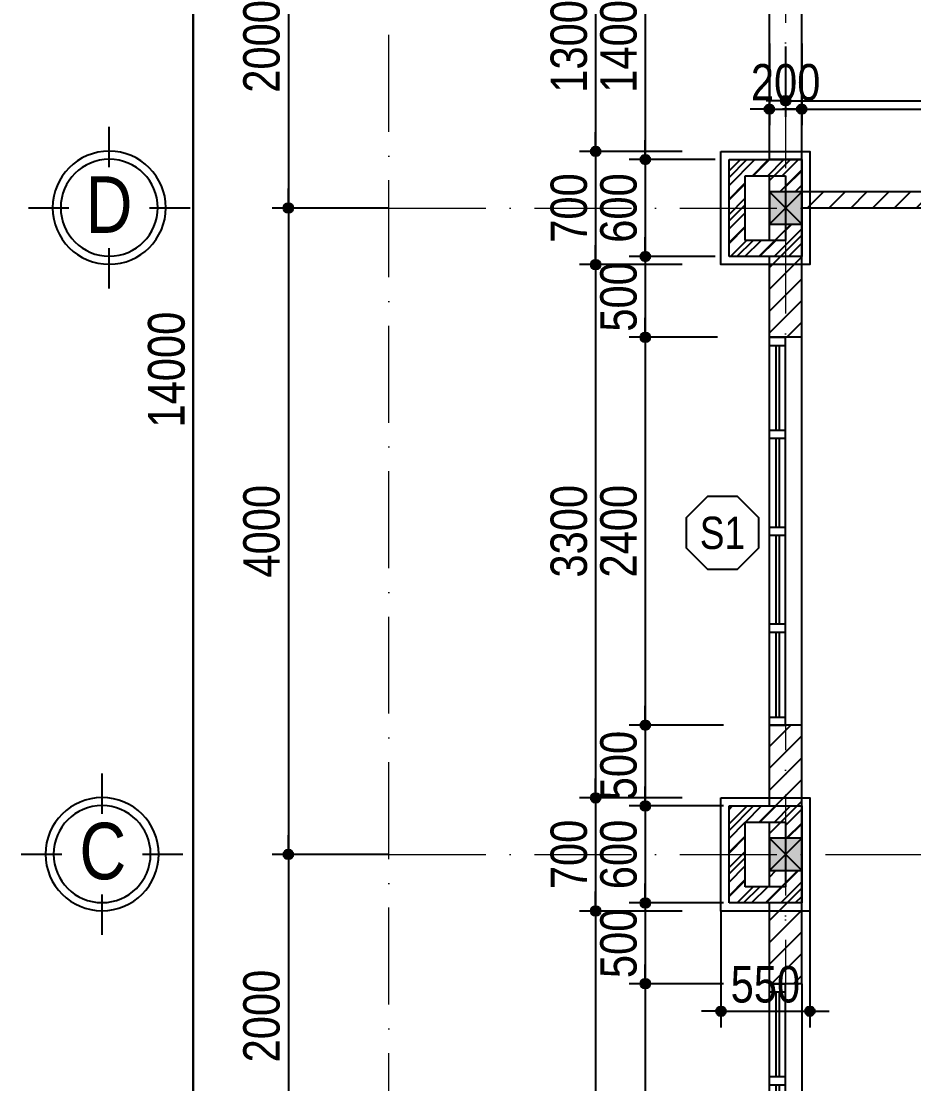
# Model space of a CAD drawing. Header units: millimetres. Extents: x 1201 to 176852, y 279 to 65351.
# Drawn here: x 1201 to 6722, y 11129 to 17703 of the extents above; entities that cross this region are included whole.
import ezdxf
from ezdxf.enums import TextEntityAlignment as Align

# ---------------------------------------------------------------- set-up
doc = ezdxf.new("R2010")
doc.units = ezdxf.units.MM
doc.linetypes.add('ACAD_ISO10W100', pattern=[18, 12, -3, 0, -3])
for name, color, linetype in [('009', 251, 'Continuous'), ('DIM', 1, 'Continuous'), ('DOOR', 20, 'Continuous'), ('MEDIUM', 2, 'Continuous'), ('TAGS', 60, 'Continuous'), ('TUONG', 131, 'Continuous'), ('WALL', 4, 'Continuous')]:
    doc.layers.add(name, color=color, linetype=linetype)
for name, color, linetype, lineweight in [('CAY', 84, 'Continuous', 5), ('NET-THAY', 2, 'Continuous', 13), ('TRUC', 24, 'Continuous', 0)]:
    doc.layers.add(name, color=color, linetype=linetype, lineweight=lineweight)
doc.styles.add('HEL-CONDENSE', font='')
doc.styles.add('VNI-HELVE-CONDENSEN', font='')
doc.styles.get('HEL-CONDENSE').set_extended_font_data('VNI-Helve-Condense')
doc.styles.get('VNI-HELVE-CONDENSEN').set_extended_font_data('VNI-Helve-Condense')
doc.dimstyles.new('D100', dxfattribs={"dimtxt": 225, "dimasz": 1.2, "dimexe": 100, "dimexo": 0, "dimgap": 50, "dimtad": 1, "dimdec": 0, "dimzin": 13, "dimdsep": 46, "dimtxsty": 'HEL-CONDENSE', "dimblk": 'D50', "dimcen": 0, "dimclrd": 1, "dimclre": 1, "dimclrt": 7, "dimadec": 0, "dimazin": 0, "dimtfac": 1, "dimtdec": 0, "dimtmove": 0, "dimatfit": 3, "dimldrblk": 'D50', "dimfxl": 1, "dimtolj": 1, "dimtzin": 13, "dimarcsym": 0})

# ---------------------------------------------------------------- blocks, each defined once
blk = doc.blocks.new('D50')
at = {"layer": 'DIM'}
blk.add_hatch(color=256, dxfattribs=at).paths.add_polyline_path([(25, 0, 1), (-25, 0, 1)])
blk.add_line((25, 0), (100, 0), dxfattribs=at)
blk.add_circle((0, 0), 25, dxfattribs=at)
blk = doc.blocks.new('*D189')
at = {"layer": 'DEFPOINTS', "color": 0, "transparency": 16777216}
for p in [(3475.1, 18547.7), (2853.2, 16547.7), (3475.1, 16547.7)]:
    blk.add_point(p, dxfattribs=at)
at = {"layer": 'DIM', "color": 1, "lineweight": -2, "transparency": 16777216}
for p, q in [((3475.1, 18547.7), (2753.2, 18547.7)), ((2853.2, 18546.5), (2853.2, 16548.9)), ((3475.1, 16547.7), (2753.2, 16547.7))]:
    blk.add_line(p, q, dxfattribs=at)
at = {"layer": 'DIM', "color": 1, "lineweight": -2, "transparency": 16777216, "xscale": 1.199999999999999, "yscale": 1.199999999999999, "zscale": 1.199999999999999}
for p, rotation in [((2853.2, 18547.7), 90), ((2853.2, 16547.7), 270)]:
    blk.add_blockref('D50', p, dxfattribs=dict(at, rotation=rotation))
at = {"layer": 'DIM', "color": 7, "transparency": 16777216, "insert": (2688.3, 17547.7), "char_height": 225, "attachment_point": 5, "rotation": 90, "style": 'HEL-CONDENSE'}
blk.add_mtext('\\A1;2000', dxfattribs=at)
blk = doc.blocks.new('*D190')
at = {"layer": 'DEFPOINTS', "color": 0, "transparency": 16777216}
for p in [(3475.1, 16547.7), (2853.2, 12547.7), (3475.1, 12547.7)]:
    blk.add_point(p, dxfattribs=at)
at = {"layer": 'DIM', "color": 1, "lineweight": -2, "transparency": 16777216}
for p, q in [((3475.1, 16547.7), (2753.2, 16547.7)), ((2853.2, 16546.5), (2853.2, 12548.9)), ((3475.1, 12547.7), (2753.2, 12547.7))]:
    blk.add_line(p, q, dxfattribs=at)
at = {"layer": 'DIM', "color": 1, "lineweight": -2, "transparency": 16777216, "xscale": 1.199999999999999, "yscale": 1.199999999999999, "zscale": 1.199999999999999}
for p, rotation in [((2853.2, 16547.7), 90), ((2853.2, 12547.7), 270)]:
    blk.add_blockref('D50', p, dxfattribs=dict(at, rotation=rotation))
at = {"layer": 'DIM', "color": 7, "transparency": 16777216, "insert": (2688.3, 14547.7), "char_height": 225, "attachment_point": 5, "rotation": 90, "style": 'HEL-CONDENSE'}
blk.add_mtext('\\A1;4000', dxfattribs=at)
blk = doc.blocks.new('*D191')
at = {"layer": 'DEFPOINTS', "color": 0, "transparency": 16777216}
for p in [(3475.1, 12547.7), (2853.2, 10547.7), (3475.1, 10547.7)]:
    blk.add_point(p, dxfattribs=at)
at = {"layer": 'DIM', "color": 1, "lineweight": -2, "transparency": 16777216}
for p, q in [((3475.1, 12547.7), (2753.2, 12547.7)), ((2853.2, 12546.5), (2853.2, 10548.9)), ((3475.1, 10547.7), (2753.2, 10547.7))]:
    blk.add_line(p, q, dxfattribs=at)
at = {"layer": 'DIM', "color": 1, "lineweight": -2, "transparency": 16777216, "xscale": 1.199999999999999, "yscale": 1.199999999999999, "zscale": 1.199999999999999}
for p, rotation in [((2853.2, 12547.7), 90), ((2853.2, 10547.7), 270)]:
    blk.add_blockref('D50', p, dxfattribs=dict(at, rotation=rotation))
at = {"layer": 'DIM', "color": 7, "transparency": 16777216, "insert": (2688.3, 11547.7), "char_height": 225, "attachment_point": 5, "rotation": 90, "style": 'HEL-CONDENSE'}
blk.add_mtext('\\A1;2000', dxfattribs=at)
blk = doc.blocks.new('*D192')
at = {"layer": 'DEFPOINTS', "color": 0, "transparency": 16777216}
for p in [(2265.9, 22547.7), (3475.1, 22547.7), (3475.1, 8547.7)]:
    blk.add_point(p, dxfattribs=at)
at = {"layer": 'DIM', "color": 1, "lineweight": -2, "transparency": 16777216}
for p, q in [((3475.1, 22547.7), (2165.9, 22547.7)), ((2265.9, 8548.9), (2265.9, 22546.5)), ((3475.1, 8547.7), (2165.9, 8547.7))]:
    blk.add_line(p, q, dxfattribs=at)
at = {"layer": 'DIM', "color": 1, "lineweight": -2, "transparency": 16777216, "xscale": 1.199999999999999, "yscale": 1.199999999999999, "zscale": 1.199999999999999}
for p, rotation in [((2265.9, 22547.7), 90), ((2265.9, 8547.7), 270)]:
    blk.add_blockref('D50', p, dxfattribs=dict(at, rotation=rotation))
at = {"layer": 'DIM', "color": 7, "transparency": 16777216, "insert": (2101, 15547.7), "char_height": 225, "attachment_point": 5, "rotation": 90, "style": 'HEL-CONDENSE'}
blk.add_mtext('\\A1;14000', dxfattribs=at)
blk = doc.blocks.new('A$C206177D3')
at = {"layer": 'TAGS', "ltscale": 1000}
for p, q in [((-36.6, 240.1), (-36.6, 490.1)), ((-286.6, -9.9), (-536.6, -9.9)), ((463.4, -9.9), (213.4, -9.9)), ((-36.6, -509.9), (-36.6, -259.9))]:
    blk.add_line(p, q, dxfattribs=at)
blk.add_circle((-36.6, -9.9), 350, dxfattribs=at)
at = {"layer": 'TAGS', "color": 254, "ltscale": 1000}
blk.add_circle((-36.6, -9.9), 300, dxfattribs=at)
at = {"layer": 'TAGS', "ltscale": 1000, "style": 'VNI-HELVE-CONDENSEN'}
blk.add_attdef('A', text='', height=350, dxfattribs=at).set_placement((-38.3, -165.6), align=Align.CENTER)
blk = doc.blocks.new('A$C225A2996')
at = {"layer": 'WALL'}
blk.add_hatch(color=4, dxfattribs=at).paths.add_polyline_path([(531.4, 81.6), (731.4, 81.6), (731.4, 281.6), (531.4, 281.6)])
at = {"layer": 'WALL', "color": 4}
for p, q in [((531.4, 281.6), (731.4, 81.6)), ((531.4, 81.6), (731.4, 281.6))]:
    blk.add_line(p, q, dxfattribs=at)
blk.add_lwpolyline([(531.4, 81.6), (731.4, 81.6), (731.4, 281.6), (531.4, 281.6)], close=True, dxfattribs=at)
blk = doc.blocks.new('*D168')
at = {"layer": 'DEFPOINTS', "color": 0, "transparency": 16777216}
for p in [(5289.1, 18197.7), (4754.2, 16897.7), (5289.1, 16897.7)]:
    blk.add_point(p, dxfattribs=at)
at = {"layer": 'DIM', "color": 1, "lineweight": -2, "transparency": 16777216}
for p, q in [((5289.1, 18197.7), (4654.2, 18197.7)), ((4754.2, 18196.5), (4754.2, 16898.9)), ((5289.1, 16897.7), (4654.2, 16897.7))]:
    blk.add_line(p, q, dxfattribs=at)
at = {"layer": 'DIM', "color": 1, "lineweight": -2, "transparency": 16777216, "xscale": 1.199999999999999, "yscale": 1.199999999999999, "zscale": 1.199999999999999}
for p, rotation in [((4754.2, 18197.7), 90), ((4754.2, 16897.7), 270)]:
    blk.add_blockref('D50', p, dxfattribs=dict(at, rotation=rotation))
at = {"layer": 'DIM', "color": 7, "transparency": 16777216, "insert": (4589.3, 17547.7), "char_height": 225, "attachment_point": 5, "rotation": 90, "style": 'HEL-CONDENSE'}
blk.add_mtext('\\A1;1300', dxfattribs=at)
blk = doc.blocks.new('*D169')
at = {"layer": 'DEFPOINTS', "color": 0, "transparency": 16777216}
for p in [(5289.1, 16897.7), (4754.2, 16197.7), (5289.1, 16197.7)]:
    blk.add_point(p, dxfattribs=at)
at = {"layer": 'DIM', "color": 1, "lineweight": -2, "transparency": 16777216}
for p, q in [((5289.1, 16897.7), (4654.2, 16897.7)), ((4754.2, 16896.5), (4754.2, 16198.9)), ((5289.1, 16197.7), (4654.2, 16197.7))]:
    blk.add_line(p, q, dxfattribs=at)
at = {"layer": 'DIM', "color": 1, "lineweight": -2, "transparency": 16777216, "xscale": 1.199999999999999, "yscale": 1.199999999999999, "zscale": 1.199999999999999}
for p, rotation in [((4754.2, 16897.7), 90), ((4754.2, 16197.7), 270)]:
    blk.add_blockref('D50', p, dxfattribs=dict(at, rotation=rotation))
at = {"layer": 'DIM', "color": 7, "transparency": 16777216, "insert": (4589.3, 16547.7), "char_height": 225, "attachment_point": 5, "rotation": 90, "style": 'HEL-CONDENSE'}
blk.add_mtext('\\A1;700', dxfattribs=at)
blk = doc.blocks.new('*D170')
at = {"layer": 'DEFPOINTS', "color": 0, "transparency": 16777216}
for p in [(5289.1, 16197.7), (4754.2, 12897.7), (5289.1, 12897.7)]:
    blk.add_point(p, dxfattribs=at)
at = {"layer": 'DIM', "color": 1, "lineweight": -2, "transparency": 16777216}
for p, q in [((5289.1, 16197.7), (4654.2, 16197.7)), ((4754.2, 16196.5), (4754.2, 12898.9)), ((5289.1, 12897.7), (4654.2, 12897.7))]:
    blk.add_line(p, q, dxfattribs=at)
at = {"layer": 'DIM', "color": 1, "lineweight": -2, "transparency": 16777216, "xscale": 1.199999999999999, "yscale": 1.199999999999999, "zscale": 1.199999999999999}
for p, rotation in [((4754.2, 16197.7), 90), ((4754.2, 12897.7), 270)]:
    blk.add_blockref('D50', p, dxfattribs=dict(at, rotation=rotation))
at = {"layer": 'DIM', "color": 7, "transparency": 16777216, "insert": (4589.3, 14547.7), "char_height": 225, "attachment_point": 5, "rotation": 90, "style": 'HEL-CONDENSE'}
blk.add_mtext('\\A1;3300', dxfattribs=at)
blk = doc.blocks.new('*D171')
at = {"layer": 'DEFPOINTS', "color": 0, "transparency": 16777216}
for p in [(5289.1, 12897.7), (4754.2, 12197.7), (5289.1, 12197.7)]:
    blk.add_point(p, dxfattribs=at)
at = {"layer": 'DIM', "color": 1, "lineweight": -2, "transparency": 16777216}
for p, q in [((5289.1, 12897.7), (4654.2, 12897.7)), ((4754.2, 12896.5), (4754.2, 12198.9)), ((5289.1, 12197.7), (4654.2, 12197.7))]:
    blk.add_line(p, q, dxfattribs=at)
at = {"layer": 'DIM', "color": 1, "lineweight": -2, "transparency": 16777216, "xscale": 1.199999999999999, "yscale": 1.199999999999999, "zscale": 1.199999999999999}
for p, rotation in [((4754.2, 12897.7), 90), ((4754.2, 12197.7), 270)]:
    blk.add_blockref('D50', p, dxfattribs=dict(at, rotation=rotation))
at = {"layer": 'DIM', "color": 7, "transparency": 16777216, "insert": (4589.3, 12547.7), "char_height": 225, "attachment_point": 5, "rotation": 90, "style": 'HEL-CONDENSE'}
blk.add_mtext('\\A1;700', dxfattribs=at)
blk = doc.blocks.new('*D172')
at = {"layer": 'DEFPOINTS', "color": 0, "transparency": 16777216}
for p in [(5289.1, 12197.7), (4754.2, 8847.7), (5289.1, 8847.7)]:
    blk.add_point(p, dxfattribs=at)
at = {"layer": 'DIM', "color": 1, "lineweight": -2, "transparency": 16777216}
for p, q in [((5289.1, 12197.7), (4654.2, 12197.7)), ((4754.2, 12196.5), (4754.2, 8848.9)), ((5289.1, 8847.7), (4654.2, 8847.7))]:
    blk.add_line(p, q, dxfattribs=at)
at = {"layer": 'DIM', "color": 1, "lineweight": -2, "transparency": 16777216, "xscale": 1.199999999999999, "yscale": 1.199999999999999, "zscale": 1.199999999999999}
for p, rotation in [((4754.2, 12197.7), 90), ((4754.2, 8847.7), 270)]:
    blk.add_blockref('D50', p, dxfattribs=dict(at, rotation=rotation))
at = {"layer": 'DIM', "color": 7, "transparency": 16777216, "insert": (4589.3, 10522.7), "char_height": 225, "attachment_point": 5, "rotation": 90, "style": 'HEL-CONDENSE'}
blk.add_mtext('\\A1;3350', dxfattribs=at)
blk = doc.blocks.new('*D176')
at = {"layer": 'CAY', "color": 1, "lineweight": -2, "transparency": 16777216}
for p, q in [((5929.1, 17547.7), (5929.1, 17111.4)), ((38929.1, 17547.7), (38929.1, 17111.4)), ((5930.3, 17211.4), (38927.9, 17211.4))]:
    blk.add_line(p, q, dxfattribs=at)
at = {"layer": 'DEFPOINTS', "color": 0, "transparency": 16777216}
for p in [(5929.1, 17547.7), (38929.1, 17547.7), (38929.1, 17211.4)]:
    blk.add_point(p, dxfattribs=at)
at = {"layer": 'CAY', "color": 1, "lineweight": -2, "transparency": 16777216, "xscale": 1.199999999999999, "yscale": 1.199999999999999, "zscale": 1.199999999999999, "rotation": 180}
blk.add_blockref('D50', (5929.1, 17211.4), dxfattribs=at)
at = {"layer": 'CAY', "color": 1, "lineweight": -2, "transparency": 16777216, "xscale": 1.199999999999999, "yscale": 1.199999999999999, "zscale": 1.199999999999999}
blk.add_blockref('D50', (38929.1, 17211.4), dxfattribs=at)
at = {"layer": 'CAY', "color": 7, "transparency": 16777216, "insert": (22429.1, 17376.3), "char_height": 225, "attachment_point": 5, "style": 'HEL-CONDENSE'}
blk.add_mtext('\\A1;33000', dxfattribs=at)
blk = doc.blocks.new('*D179')
at = {"layer": '009', "color": 1, "lineweight": -2, "transparency": 16777216}
for p, q in [((5529.1, 12197.7), (5529.1, 11477.8)), ((6079.1, 12197.7), (6079.1, 11477.8)), ((5530.3, 11577.8), (6077.9, 11577.8))]:
    blk.add_line(p, q, dxfattribs=at)
at = {"layer": 'DEFPOINTS', "color": 0, "transparency": 16777216}
for p in [(5529.1, 12197.7), (6079.1, 12197.7), (6079.1, 11577.8)]:
    blk.add_point(p, dxfattribs=at)
at = {"layer": '009', "color": 1, "lineweight": -2, "transparency": 16777216, "xscale": 1.199999999999999, "yscale": 1.199999999999999, "zscale": 1.199999999999999, "rotation": 180}
blk.add_blockref('D50', (5529.1, 11577.8), dxfattribs=at)
at = {"layer": '009', "color": 1, "lineweight": -2, "transparency": 16777216, "xscale": 1.199999999999999, "yscale": 1.199999999999999, "zscale": 1.199999999999999}
blk.add_blockref('D50', (6079.1, 11577.8), dxfattribs=at)
at = {"layer": '009', "color": 7, "transparency": 16777216, "insert": (5804.1, 11742.7), "char_height": 225, "attachment_point": 5, "style": 'HEL-CONDENSE'}
blk.add_mtext('\\A1;550', dxfattribs=at)
blk = doc.blocks.new('A$C1CA434F2')
at = {"layer": 'DOOR'}
for p, q in [((-289.1, -309.3), (-289.1, -409.3)), ((-289.1, -309.3), (2110.9, -309.3)), ((-239.1, -309.3), (-239.1, -409.3)), ((885.9, -309.3), (885.9, -409.3)), ((935.9, -309.3), (935.9, -409.3)), ((1486.2, -309.3), (1486.2, -409.3)), ((1536.2, -309.3), (1536.2, -409.3)), ((2060.9, -309.3), (2060.9, -409.3)), ((2110.9, -309.3), (2110.9, -409.3)), ((-289.1, -409.3), (2110.9, -409.3))]:
    blk.add_line(p, q, dxfattribs=at)
at = {"layer": 'DOOR', "linetype": 'ByBlock', "lineweight": -2}
for p, q in [((285.2, -409.3), (285.2, -309.3)), ((335.2, -409.3), (335.2, -309.3))]:
    blk.add_line(p, q, dxfattribs=at)
at = {"layer": 'DOOR', "color": 251}
for p, q in [((285.2, -349.3), (-239.1, -349.3)), ((285.2, -369.3), (-239.1, -369.3)), ((885.9, -349.3), (335.2, -349.3)), ((885.9, -369.3), (335.2, -369.3)), ((1486.2, -349.3), (935.9, -349.3)), ((1486.2, -369.3), (935.9, -369.3)), ((2060.9, -349.3), (1536.2, -349.3)), ((2060.9, -369.3), (1536.2, -369.3))]:
    blk.add_line(p, q, dxfattribs=at)
blk = doc.blocks.new('*D729')
at = {"layer": 'DEFPOINTS', "color": 0, "transparency": 16777216}
for p in [(3475.1, 18547.7), (2853.2, 16547.7), (3475.1, 16547.7)]:
    blk.add_point(p, dxfattribs=at)
at = {"layer": 'DIM', "color": 1, "lineweight": -2, "transparency": 16777216}
for p, q in [((3475.1, 18547.7), (2753.2, 18547.7)), ((2853.2, 18546.5), (2853.2, 16548.9)), ((3475.1, 16547.7), (2753.2, 16547.7))]:
    blk.add_line(p, q, dxfattribs=at)
at = {"layer": 'DIM', "color": 1, "lineweight": -2, "transparency": 16777216, "xscale": 1.199999999999999, "yscale": 1.199999999999999, "zscale": 1.199999999999999}
for p, rotation in [((2853.2, 18547.7), 90), ((2853.2, 16547.7), 270)]:
    blk.add_blockref('D50', p, dxfattribs=dict(at, rotation=rotation))
at = {"layer": 'DIM', "color": 7, "transparency": 16777216, "insert": (2688.3, 17547.7), "char_height": 225, "attachment_point": 5, "rotation": 90, "style": 'HEL-CONDENSE'}
blk.add_mtext('\\A1;2000', dxfattribs=at)
blk = doc.blocks.new('*D730')
at = {"layer": 'DEFPOINTS', "color": 0, "transparency": 16777216}
for p in [(3475.1, 16547.7), (2853.2, 12547.7), (3475.1, 12547.7)]:
    blk.add_point(p, dxfattribs=at)
at = {"layer": 'DIM', "color": 1, "lineweight": -2, "transparency": 16777216}
for p, q in [((3475.1, 16547.7), (2753.2, 16547.7)), ((2853.2, 16546.5), (2853.2, 12548.9)), ((3475.1, 12547.7), (2753.2, 12547.7))]:
    blk.add_line(p, q, dxfattribs=at)
at = {"layer": 'DIM', "color": 1, "lineweight": -2, "transparency": 16777216, "xscale": 1.199999999999999, "yscale": 1.199999999999999, "zscale": 1.199999999999999}
for p, rotation in [((2853.2, 16547.7), 90), ((2853.2, 12547.7), 270)]:
    blk.add_blockref('D50', p, dxfattribs=dict(at, rotation=rotation))
at = {"layer": 'DIM', "color": 7, "transparency": 16777216, "insert": (2688.3, 14547.7), "char_height": 225, "attachment_point": 5, "rotation": 90, "style": 'HEL-CONDENSE'}
blk.add_mtext('\\A1;4000', dxfattribs=at)
blk = doc.blocks.new('*D731')
at = {"layer": 'DEFPOINTS', "color": 0, "transparency": 16777216}
for p in [(3475.1, 12547.7), (2853.2, 10547.7), (3475.1, 10547.7)]:
    blk.add_point(p, dxfattribs=at)
at = {"layer": 'DIM', "color": 1, "lineweight": -2, "transparency": 16777216}
for p, q in [((3475.1, 12547.7), (2753.2, 12547.7)), ((2853.2, 12546.5), (2853.2, 10548.9)), ((3475.1, 10547.7), (2753.2, 10547.7))]:
    blk.add_line(p, q, dxfattribs=at)
at = {"layer": 'DIM', "color": 1, "lineweight": -2, "transparency": 16777216, "xscale": 1.199999999999999, "yscale": 1.199999999999999, "zscale": 1.199999999999999}
for p, rotation in [((2853.2, 12547.7), 90), ((2853.2, 10547.7), 270)]:
    blk.add_blockref('D50', p, dxfattribs=dict(at, rotation=rotation))
at = {"layer": 'DIM', "color": 7, "transparency": 16777216, "insert": (2688.3, 11547.7), "char_height": 225, "attachment_point": 5, "rotation": 90, "style": 'HEL-CONDENSE'}
blk.add_mtext('\\A1;2000', dxfattribs=at)
blk = doc.blocks.new('KH-CUADI')
at = {"layer": 'TAGS'}
blk.add_lwpolyline([(-124.3, 300), (-300, 124.3), (-300, -124.3), (-124.3, -300), (124.3, -300), (300, -124.3), (300, 124.3), (124.3, 300)], close=True, dxfattribs=at)
at = {"layer": 'TAGS', "style": 'VNI-HELVE-CONDENSEN'}
blk.add_attdef('D', text='', height=300, dxfattribs=at).set_placement((0, 0), align=Align.MIDDLE)
blk = doc.blocks.new('*D695')
at = {"layer": 'DEFPOINTS', "color": 0, "transparency": 16777216}
for p in [(5829.1, 17566.1), (6029.1, 17566.1), (6029.1, 17159.5)]:
    blk.add_point(p, dxfattribs=at)
at = {"layer": 'DIM', "color": 1, "lineweight": -2, "transparency": 16777216}
for p, q in [((5829.1, 17566.1), (5829.1, 17059.5)), ((6029.1, 17566.1), (6029.1, 17059.5)), ((5830.3, 17159.5), (6027.9, 17159.5))]:
    blk.add_line(p, q, dxfattribs=at)
at = {"layer": 'DIM', "color": 1, "lineweight": -2, "transparency": 16777216, "xscale": 1.199999999999999, "yscale": 1.199999999999999, "zscale": 1.199999999999999, "rotation": 180}
blk.add_blockref('D50', (5829.1, 17159.5), dxfattribs=at)
at = {"layer": 'DIM', "color": 1, "lineweight": -2, "transparency": 16777216, "xscale": 1.199999999999999, "yscale": 1.199999999999999, "zscale": 1.199999999999999}
blk.add_blockref('D50', (6029.1, 17159.5), dxfattribs=at)
at = {"layer": 'DIM', "color": 7, "transparency": 16777216, "insert": (5929.1, 17324.4), "char_height": 225, "attachment_point": 5, "style": 'HEL-CONDENSE'}
blk.add_mtext('\\A1;200', dxfattribs=at)
blk = doc.blocks.new('*D696')
at = {"layer": 'DEFPOINTS', "color": 0, "transparency": 16777216}
for p in [(6029.1, 17566.1), (10129.1, 17159.5), (10129.1, 16782.9)]:
    blk.add_point(p, dxfattribs=at)
at = {"layer": 'DIM', "color": 1, "lineweight": -2, "transparency": 16777216}
for p, q in [((6029.1, 17566.1), (6029.1, 17059.5)), ((10129.1, 16782.9), (10129.1, 17259.5)), ((6030.3, 17159.5), (10127.9, 17159.5))]:
    blk.add_line(p, q, dxfattribs=at)
at = {"layer": 'DIM', "color": 1, "lineweight": -2, "transparency": 16777216, "xscale": 1.199999999999999, "yscale": 1.199999999999999, "zscale": 1.199999999999999, "rotation": 180}
blk.add_blockref('D50', (6029.1, 17159.5), dxfattribs=at)
at = {"layer": 'DIM', "color": 1, "lineweight": -2, "transparency": 16777216, "xscale": 1.199999999999999, "yscale": 1.199999999999999, "zscale": 1.199999999999999}
blk.add_blockref('D50', (10129.1, 17159.5), dxfattribs=at)
at = {"layer": 'DIM', "color": 7, "transparency": 16777216, "insert": (8079.1, 17324.4), "char_height": 225, "attachment_point": 5, "style": 'HEL-CONDENSE'}
blk.add_mtext('\\A1;4100', dxfattribs=at)
blk = doc.blocks.new('*D551')
at = {"layer": 'DEFPOINTS', "color": 0, "transparency": 16777216}
for p in [(5484.9, 18247.7), (5061.4, 16847.7), (5494.1, 16847.7)]:
    blk.add_point(p, dxfattribs=at)
at = {"layer": 'DIM', "color": 1, "lineweight": -2, "transparency": 16777216}
for p, q in [((5484.9, 18247.7), (4961.4, 18247.7)), ((5061.4, 18246.5), (5061.4, 16848.9)), ((5494.1, 16847.7), (4961.4, 16847.7))]:
    blk.add_line(p, q, dxfattribs=at)
at = {"layer": 'DIM', "color": 1, "lineweight": -2, "transparency": 16777216, "xscale": 1.199999999999999, "yscale": 1.199999999999999, "zscale": 1.199999999999999}
for p, rotation in [((5061.4, 18247.7), 90), ((5061.4, 16847.7), 270)]:
    blk.add_blockref('D50', p, dxfattribs=dict(at, rotation=rotation))
at = {"layer": 'DIM', "color": 7, "transparency": 16777216, "insert": (4896.5, 17547.7), "char_height": 225, "attachment_point": 5, "rotation": 90, "style": 'HEL-CONDENSE'}
blk.add_mtext('\\A1;1400', dxfattribs=at)
blk = doc.blocks.new('*D552')
at = {"layer": 'DEFPOINTS', "color": 0, "transparency": 16777216}
for p in [(5494.1, 16847.7), (5061.4, 16247.7), (5494.1, 16247.7)]:
    blk.add_point(p, dxfattribs=at)
at = {"layer": 'DIM', "color": 1, "lineweight": -2, "transparency": 16777216}
for p, q in [((5494.1, 16847.7), (4961.4, 16847.7)), ((5061.4, 16846.5), (5061.4, 16248.9)), ((5494.1, 16247.7), (4961.4, 16247.7))]:
    blk.add_line(p, q, dxfattribs=at)
at = {"layer": 'DIM', "color": 1, "lineweight": -2, "transparency": 16777216, "xscale": 1.199999999999999, "yscale": 1.199999999999999, "zscale": 1.199999999999999}
for p, rotation in [((5061.4, 16847.7), 90), ((5061.4, 16247.7), 270)]:
    blk.add_blockref('D50', p, dxfattribs=dict(at, rotation=rotation))
at = {"layer": 'DIM', "color": 7, "transparency": 16777216, "insert": (4896.5, 16547.7), "char_height": 225, "attachment_point": 5, "rotation": 90, "style": 'HEL-CONDENSE'}
blk.add_mtext('\\A1;600', dxfattribs=at)
blk = doc.blocks.new('*D553')
at = {"layer": 'DEFPOINTS', "color": 0, "transparency": 16777216}
for p in [(5494.1, 16247.7), (5061.4, 15747.7), (5507.5, 15747.7)]:
    blk.add_point(p, dxfattribs=at)
at = {"layer": 'DIM', "color": 1, "lineweight": -2, "transparency": 16777216}
for p, q in [((5494.1, 16247.7), (4961.4, 16247.7)), ((5061.4, 16246.5), (5061.4, 15748.9)), ((5507.5, 15747.7), (4961.4, 15747.7))]:
    blk.add_line(p, q, dxfattribs=at)
at = {"layer": 'DIM', "color": 1, "lineweight": -2, "transparency": 16777216, "xscale": 1.199999999999999, "yscale": 1.199999999999999, "zscale": 1.199999999999999}
for p, rotation in [((5061.4, 16247.7), 90), ((5061.4, 15747.7), 270)]:
    blk.add_blockref('D50', p, dxfattribs=dict(at, rotation=rotation))
at = {"layer": 'DIM', "color": 7, "transparency": 16777216, "insert": (4896.5, 15997.7), "char_height": 225, "attachment_point": 5, "rotation": 90, "style": 'HEL-CONDENSE'}
blk.add_mtext('\\A1;500', dxfattribs=at)
blk = doc.blocks.new('*D554')
at = {"layer": 'DEFPOINTS', "color": 0, "transparency": 16777216}
for p in [(5507.5, 15747.7), (5061.4, 13347.7), (5544.1, 13347.7)]:
    blk.add_point(p, dxfattribs=at)
at = {"layer": 'DIM', "color": 1, "lineweight": -2, "transparency": 16777216}
for p, q in [((5507.5, 15747.7), (4961.4, 15747.7)), ((5061.4, 15746.5), (5061.4, 13348.9)), ((5544.1, 13347.7), (4961.4, 13347.7))]:
    blk.add_line(p, q, dxfattribs=at)
at = {"layer": 'DIM', "color": 1, "lineweight": -2, "transparency": 16777216, "xscale": 1.199999999999999, "yscale": 1.199999999999999, "zscale": 1.199999999999999}
for p, rotation in [((5061.4, 15747.7), 90), ((5061.4, 13347.7), 270)]:
    blk.add_blockref('D50', p, dxfattribs=dict(at, rotation=rotation))
at = {"layer": 'DIM', "color": 7, "transparency": 16777216, "insert": (4896.5, 14547.7), "char_height": 225, "attachment_point": 5, "rotation": 90, "style": 'HEL-CONDENSE'}
blk.add_mtext('\\A1;2400', dxfattribs=at)
blk = doc.blocks.new('*D555')
at = {"layer": 'DEFPOINTS', "color": 0, "transparency": 16777216}
for p in [(5544.1, 13347.7), (5061.4, 12847.7), (5544.2, 12847.7)]:
    blk.add_point(p, dxfattribs=at)
at = {"layer": 'DIM', "color": 1, "lineweight": -2, "transparency": 16777216}
for p, q in [((5544.1, 13347.7), (4961.4, 13347.7)), ((5061.4, 13346.5), (5061.4, 12848.9)), ((5544.2, 12847.7), (4961.4, 12847.7))]:
    blk.add_line(p, q, dxfattribs=at)
at = {"layer": 'DIM', "color": 1, "lineweight": -2, "transparency": 16777216, "xscale": 1.199999999999999, "yscale": 1.199999999999999, "zscale": 1.199999999999999}
for p, rotation in [((5061.4, 13347.7), 90), ((5061.4, 12847.7), 270)]:
    blk.add_blockref('D50', p, dxfattribs=dict(at, rotation=rotation))
at = {"layer": 'DIM', "color": 7, "transparency": 16777216, "insert": (4896.5, 13097.7), "char_height": 225, "attachment_point": 5, "rotation": 90, "style": 'HEL-CONDENSE'}
blk.add_mtext('\\A1;500', dxfattribs=at)
blk = doc.blocks.new('*D556')
at = {"layer": 'DEFPOINTS', "color": 0, "transparency": 16777216}
for p in [(5544.2, 12847.7), (5061.4, 12247.7), (5544.2, 12247.7)]:
    blk.add_point(p, dxfattribs=at)
at = {"layer": 'DIM', "color": 1, "lineweight": -2, "transparency": 16777216}
for p, q in [((5544.2, 12847.7), (4961.4, 12847.7)), ((5061.4, 12846.5), (5061.4, 12248.9)), ((5544.2, 12247.7), (4961.4, 12247.7))]:
    blk.add_line(p, q, dxfattribs=at)
at = {"layer": 'DIM', "color": 1, "lineweight": -2, "transparency": 16777216, "xscale": 1.199999999999999, "yscale": 1.199999999999999, "zscale": 1.199999999999999}
for p, rotation in [((5061.4, 12847.7), 90), ((5061.4, 12247.7), 270)]:
    blk.add_blockref('D50', p, dxfattribs=dict(at, rotation=rotation))
at = {"layer": 'DIM', "color": 7, "transparency": 16777216, "insert": (4896.5, 12547.7), "char_height": 225, "attachment_point": 5, "rotation": 90, "style": 'HEL-CONDENSE'}
blk.add_mtext('\\A1;600', dxfattribs=at)
blk = doc.blocks.new('*D557')
at = {"layer": 'DEFPOINTS', "color": 0, "transparency": 16777216}
for p in [(5544.2, 12247.7), (5061.4, 11747.7), (5544.1, 11747.7)]:
    blk.add_point(p, dxfattribs=at)
at = {"layer": 'DIM', "color": 1, "lineweight": -2, "transparency": 16777216}
for p, q in [((5544.2, 12247.7), (4961.4, 12247.7)), ((5061.4, 12246.5), (5061.4, 11748.9)), ((5544.1, 11747.7), (4961.4, 11747.7))]:
    blk.add_line(p, q, dxfattribs=at)
at = {"layer": 'DIM', "color": 1, "lineweight": -2, "transparency": 16777216, "xscale": 1.199999999999999, "yscale": 1.199999999999999, "zscale": 1.199999999999999}
for p, rotation in [((5061.4, 12247.7), 90), ((5061.4, 11747.7), 270)]:
    blk.add_blockref('D50', p, dxfattribs=dict(at, rotation=rotation))
at = {"layer": 'DIM', "color": 7, "transparency": 16777216, "insert": (4896.5, 11997.7), "char_height": 225, "attachment_point": 5, "rotation": 90, "style": 'HEL-CONDENSE'}
blk.add_mtext('\\A1;500', dxfattribs=at)
blk = doc.blocks.new('*D558')
at = {"layer": 'DEFPOINTS', "color": 0, "transparency": 16777216}
for p in [(5544.1, 11747.7), (5061.4, 9347.7), (5497.1, 9347.7)]:
    blk.add_point(p, dxfattribs=at)
at = {"layer": 'DIM', "color": 1, "lineweight": -2, "transparency": 16777216}
for p, q in [((5544.1, 11747.7), (4961.4, 11747.7)), ((5061.4, 11746.5), (5061.4, 9348.9)), ((5497.1, 9347.7), (4961.4, 9347.7))]:
    blk.add_line(p, q, dxfattribs=at)
at = {"layer": 'DIM', "color": 1, "lineweight": -2, "transparency": 16777216, "xscale": 1.199999999999999, "yscale": 1.199999999999999, "zscale": 1.199999999999999}
for p, rotation in [((5061.4, 11747.7), 90), ((5061.4, 9347.7), 270)]:
    blk.add_blockref('D50', p, dxfattribs=dict(at, rotation=rotation))
at = {"layer": 'DIM', "color": 7, "transparency": 16777216, "insert": (4896.5, 10547.7), "char_height": 225, "attachment_point": 5, "rotation": 90, "style": 'HEL-CONDENSE'}
blk.add_mtext('\\A1;2400', dxfattribs=at)
blk = doc.blocks.new('*D582')
at = {"layer": 'DEFPOINTS', "color": 0, "transparency": 16777216}
for p in [(2263.8, 22547.7), (4271.8, 22547.7), (3971.8, 8547.7)]:
    blk.add_point(p, dxfattribs=at)
at = {"layer": 'DIM', "color": 1, "lineweight": -2, "transparency": 16777216}
for p, q in [((4271.8, 22547.7), (2163.8, 22547.7)), ((2263.8, 8548.9), (2263.8, 22546.5)), ((3971.8, 8547.7), (2163.8, 8547.7))]:
    blk.add_line(p, q, dxfattribs=at)
at = {"layer": 'DIM', "color": 1, "lineweight": -2, "transparency": 16777216, "xscale": 1.199999999999999, "yscale": 1.199999999999999, "zscale": 1.199999999999999}
for p, rotation in [((2263.8, 22547.7), 90), ((2263.8, 8547.7), 270)]:
    blk.add_blockref('D50', p, dxfattribs=dict(at, rotation=rotation))
at = {"layer": 'DIM', "color": 7, "transparency": 16777216, "insert": (2098.9, 15547.7), "char_height": 225, "attachment_point": 5, "rotation": 90, "style": 'HEL-CONDENSE'}
blk.add_mtext('\\A1;14000', dxfattribs=at)

msp = doc.modelspace()

# ---------------------------------------------------------------- hatches: boundary and pattern name
at = {"layer": '009'}
h = msp.add_hatch(dxfattribs=at)
h.set_pattern_fill('ANSI31', color=256, scale=20, style=0)
h.set_pattern_definition([(45, (-1293494.614, -402769.946), (-44.9012806, 44.9012806), [])])
h.paths.add_polyline_path([(5679.078, 16747.694), (5929.078, 16747.694), (5929.078, 16647.694), (6029.078, 16647.694), (6029.078, 16847.694), (5579.078, 16847.694), (5579.078, 16247.694), (6029.078, 16247.694), (6029.078, 16447.694), (5929.078, 16447.694), (5929.078, 16347.694), (5679.078, 16347.694)])
h.paths.add_polyline_path([(5579.078, 12247.694), (6029.078, 12247.694), (6029.078, 12447.694), (5929.078, 12447.694), (5929.078, 12347.694), (5679.078, 12347.694), (5679.078, 12747.694), (5929.078, 12747.694), (5929.078, 12647.694), (6029.078, 12647.694), (6029.078, 12847.694), (5579.078, 12847.694)])
h = msp.add_hatch(dxfattribs=at)
h.set_pattern_fill('ANSI31', color=256, scale=30, style=0)
h.set_pattern_definition([(45, (-1293072.07, -361212.86), (-67.351921, 67.351921), [])])
h.paths.add_polyline_path([(12029.078, 12447.694), (11829.078, 12447.694), (11829.078, 11747.694), (12029.078, 11747.694)])
h.paths.add_polyline_path([(9729.078, 8647.694), (8229.078, 8647.694), (8229.078, 8447.694), (8679.078, 8447.694), (8679.078, 8247.694), (9279.078, 8247.694), (9279.078, 8447.694), (9729.078, 8447.694)])
h.paths.add_polyline_path([(8779.078, 8447.694), (9179.078, 8447.694), (9179.078, 8347.694), (8779.078, 8347.694)], flags=17)
h.paths.add_polyline_path([(6829.078, 8647.694), (6329.078, 8647.694), (6029.078, 8647.694), (6029.078, 8447.694), (6229.078, 8447.694), (6229.078, 8297.694), (5679.078, 8297.694), (5679.078, 8697.694), (5829.078, 8697.694), (5829.078, 8647.694), (6029.078, 8647.694), (6029.078, 9347.694), (5829.078, 9347.694), (5829.078, 8797.694), (5579.078, 8797.694), (5579.078, 8197.694), (6329.078, 8197.694), (6329.078, 8447.694), (6829.078, 8447.694)])
h.paths.add_polyline_path([(6029.078, 12447.694), (5829.078, 12447.694), (5829.078, 12347.694), (5679.078, 12347.694), (5679.078, 12747.694), (5829.078, 12747.694), (5829.078, 12647.694), (6029.078, 12647.694), (6029.078, 13347.694), (5829.078, 13347.694), (5829.078, 12847.694), (5579.078, 12847.694), (5579.078, 12247.694), (5829.078, 12247.694), (5829.078, 11747.694), (6029.078, 11747.694)])
h.paths.add_polyline_path([(11929.078, 16447.694), (11829.078, 16447.694), (11829.078, 12647.694), (11929.078, 12647.694)])
h.paths.add_polyline_path([(12729.078, 12647.694), (12029.078, 12647.694), (12029.078, 12447.694), (12729.078, 12447.694)])
h.paths.add_polyline_path([(6029.078, 16447.694), (5829.078, 16447.694), (5829.078, 16347.694), (5679.078, 16347.694), (5679.078, 16747.694), (5829.078, 16747.694), (5829.078, 16647.694), (6029.078, 16647.694), (6029.078, 16847.694), (5829.078, 16847.694), (5579.078, 16847.694), (5579.078, 16247.694), (5829.078, 16247.694), (5829.078, 15747.694), (6029.078, 15747.694)])
h.paths.add_polyline_path([(10129.078, 16647.694), (6029.078, 16647.694), (6029.078, 16547.694), (10129.078, 16547.694)])
h.paths.add_polyline_path([(11829.078, 16647.694), (11329.078, 16647.694), (11329.078, 16547.694), (11829.078, 16547.694)])
h.paths.add_polyline_path([(14829.078, 16647.694), (13029.478, 16647.694), (13029.478, 16547.694), (14829.078, 16547.694)])
h.paths.add_polyline_path([(18729.078, 16647.694), (15029.078, 16647.694), (15029.078, 16547.694), (18729.078, 16547.694)])
h.paths.add_polyline_path([(15729.078, 12647.694), (15029.078, 12647.694), (15029.078, 12447.694), (15129.078, 12447.694), (15129.078, 12347.694), (14729.078, 12347.694), (14729.078, 12447.694), (14829.078, 12447.694), (14829.078, 12647.694), (14129.078, 12647.694), (14129.078, 12447.694), (14629.078, 12447.694), (14629.078, 12247.694), (15229.078, 12247.694), (15229.078, 12447.694), (15729.078, 12447.694)])
h.paths.add_polyline_path([(18379.078, 12647.694), (17129.078, 12647.694), (17129.078, 12447.694), (17629.078, 12447.694), (17629.078, 12247.694), (18229.078, 12247.694), (18229.078, 12447.694), (18379.078, 12447.694)])
h.paths.add_polyline_path([(18129.078, 12447.694), (18129.078, 12347.694), (17729.078, 12347.694), (17729.078, 12447.694)], flags=17)
h.paths.add_polyline_path([(20329.078, 16647.694), (19929.078, 16647.694), (19929.078, 16547.694), (20329.078, 16547.694)])

# ---------------------------------------------------------------- linework, layer by layer
at = {"layer": 'MEDIUM'}
for p, q in [((5829.078, 16847.694), (5829.078, 18247.694)), ((6029.078, 16847.694), (6029.078, 18247.694)), ((6029.078, 13347.694), (6029.078, 15747.694)), ((6029.078, 11747.694), (6029.078, 9347.694))]:
    msp.add_line(p, q, dxfattribs=at)
at = {"layer": 'NET-THAY', "linetype": 'ByBlock', "lineweight": -2}
for points in [[(5529.078, 16897.694), (6079.078, 16897.694), (6079.078, 16197.694), (5529.078, 16197.694)], [(5529.078, 12897.694), (6079.078, 12897.694), (6079.078, 12197.694), (5529.078, 12197.694)]]:
    msp.add_lwpolyline(points, close=True, dxfattribs=at)
at = {"layer": 'TRUC', "linetype": 'ACAD_ISO10W100', "ltscale": 50}
for points in [[(3475.094, 24619.951), (41245.405, 24619.951), (41245.405, 3517.922), (3475.094, 3517.922)], [(3475.094, 24594.951), (41245.405, 24594.951), (41245.405, 3517.922), (3475.094, 3517.922)]]:
    msp.add_lwpolyline(points, close=True, dxfattribs=at)
for points in [[(5929.078, 24619.951), (5929.078, 3517.922)], [(5929.078, 24594.951), (5929.078, 3517.922)], [(3475.094, 16547.694), (41245.405, 16547.694)], [(3475.094, 16547.694), (41245.405, 16547.694)], [(3475.094, 12547.694), (41245.405, 12547.694)], [(3475.094, 12547.694), (41245.405, 12547.694)]]:
    msp.add_lwpolyline(points, dxfattribs=at)
at = {"layer": 'TUONG'}
for p, q in [((5579.078, 16247.694), (5579.078, 16847.694)), ((5579.078, 16847.694), (6029.078, 16847.694)), ((5579.078, 16247.694), (5579.078, 16847.694)), ((5579.078, 16847.694), (5829.078, 16847.694)), ((6029.078, 16847.694), (6029.078, 16247.694)), ((6029.078, 16847.694), (6029.078, 16247.694)), ((5679.078, 16347.694), (5679.078, 16747.694)), ((5679.078, 16747.694), (5929.078, 16747.694)), ((5679.078, 16347.694), (5679.078, 16747.694)), ((5679.078, 16747.694), (5829.078, 16747.694)), ((5929.078, 16747.694), (5929.078, 16347.694)), ((10129.078, 16647.694), (6029.078, 16647.694)), ((10129.078, 16547.694), (6029.078, 16547.694)), ((5929.078, 16347.694), (5679.078, 16347.694)), ((5829.078, 16347.694), (5679.078, 16347.694)), ((6029.078, 16247.694), (5579.078, 16247.694)), ((5829.078, 16247.694), (5579.078, 16247.694)), ((6029.078, 15747.694), (5829.078, 15747.694)), ((6029.078, 13347.694), (5829.078, 13347.694)), ((5579.078, 12247.694), (5579.078, 12847.694)), ((5579.078, 12847.694), (6029.078, 12847.694)), ((5579.078, 12247.694), (5579.078, 12847.694)), ((5579.078, 12847.694), (5829.078, 12847.694)), ((6029.078, 12847.694), (6029.078, 12247.694)), ((5679.078, 12347.694), (5679.078, 12747.694)), ((5679.078, 12747.694), (5929.078, 12747.694)), ((5679.078, 12347.694), (5679.078, 12747.694)), ((5679.078, 12747.694), (5829.078, 12747.694)), ((5929.078, 12747.694), (5929.078, 12347.694)), ((5929.078, 12347.694), (5679.078, 12347.694)), ((5829.078, 12347.694), (5679.078, 12347.694)), ((6029.078, 12247.694), (5579.078, 12247.694)), ((5829.078, 12247.694), (5579.078, 12247.694)), ((6029.078, 11747.694), (5829.078, 11747.694))]:
    msp.add_line(p, q, dxfattribs=at)
for points in [[(5829.078, 16847.694), (5829.078, 16847.694)], [(6029.078, 16847.694), (5829.078, 16847.694)], [(6029.078, 15747.694), (6029.078, 16847.694)], [(5829.078, 16347.694), (5829.078, 16747.694)], [(5829.078, 15747.694), (5829.078, 16247.694)], [(5829.078, 12847.694), (5829.078, 13347.694)], [(6029.078, 11747.694), (6029.078, 13347.694)], [(5829.078, 12347.694), (5829.078, 12747.694)], [(5829.078, 11747.694), (5829.078, 12247.694)]]:
    msp.add_lwpolyline(points, dxfattribs=at)

# ---------------------------------------------------------------- block references
at = {"layer": 'DOOR', "rotation": 90}
for p in [(5519.794, 13636.789), (5519.794, 9636.789)]:
    msp.add_blockref('A$C1CA434F2', p, dxfattribs=at)
at = {"layer": 'TAGS', "ltscale": 1000}
ref = msp.add_blockref('A$C206177D3', (1708.777, 16559.558), dxfattribs=dict(at, xscale=-1))
ref.add_attrib('A', 'D', dxfattribs={"color": 7, "ltscale": 1000, "height": 350, "style": 'VNI-HELVE-CONDENSEN'}).set_placement((1744.281, 16393.92), align=Align.CENTER)
ref = msp.add_blockref('A$C206177D3', (1708.777, 16559.558), dxfattribs=dict(at, xscale=-1))
ref.add_attrib('A', 'D', dxfattribs={"color": 7, "ltscale": 1000, "height": 350, "style": 'VNI-HELVE-CONDENSEN'}).set_placement((1744.281, 16393.92), align=Align.CENTER)
at = {"layer": 'TAGS', "linetype": 'Continuous'}
ref = msp.add_blockref('KH-CUADI', (5538.389, 14537.896), dxfattribs=dict(at, xscale=0.75, yscale=0.75, zscale=0.75, rotation=180))
ref.add_attrib('D', 'S1', dxfattribs={"color": 7, "height": 200, "style": 'VNI-HELVE-CONDENSEN'}).set_placement((5538.389, 14537.896), align=Align.MIDDLE)
at = {"layer": 'TAGS', "ltscale": 1000}
ref = msp.add_blockref('A$C206177D3', (1664.5, 12559.593), dxfattribs=dict(at, xscale=-1))
ref.add_attrib('A', 'C', dxfattribs={"color": 7, "ltscale": 1000, "height": 350, "style": 'VNI-HELVE-CONDENSEN'}).set_placement((1705.604, 12393.955), align=Align.CENTER)
ref = msp.add_blockref('A$C206177D3', (1664.5, 12559.593), dxfattribs=dict(at, xscale=-1))
ref.add_attrib('A', 'C', dxfattribs={"color": 7, "ltscale": 1000, "height": 350, "style": 'VNI-HELVE-CONDENSEN'}).set_placement((1705.604, 12393.955), align=Align.CENTER)
at = {"layer": 'TUONG', "color": 4}
for p in [(5297.688, 16366.061), (5297.688, 16366.061), (5297.688, 12366.061), (5297.688, 12366.061)]:
    msp.add_blockref('A$C225A2996', p, dxfattribs=at)

# ---------------------------------------------------------------- dimensions: what is measured, and where the dimension line sits
at = {"layer": '009'}
dim = msp.add_linear_dim(base=(6079.078, 11577.783), p1=(5529.078, 12197.694), p2=(6079.078, 12197.694), dimstyle='D100', dxfattribs=at)
dim.commit()
dim.dimension.update_dxf_attribs({"geometry": '*D179', "text_midpoint": (5804.078, 11742.683)})
at = {"layer": 'CAY'}
dim = msp.add_linear_dim(base=(38929.078, 17211.362), p1=(5929.078, 17547.694), p2=(38929.078, 17547.694), dimstyle='D100', dxfattribs=at)
dim.commit()
dim.dimension.update_dxf_attribs({"geometry": '*D176', "text_midpoint": (22429.078, 17376.262)})
at = {"layer": 'DIM'}
for base, p1, p2, picture, middle in [((2263.85, 22547.694), (3971.81, 8547.694), (4271.823, 22547.694), '*D582', (2098.95, 15547.694)), ((2853.233, 16547.694), (3475.094, 18547.694), (3475.094, 16547.694), '*D189', (2688.333, 17547.694)), ((2853.233, 16547.694), (3475.094, 18547.694), (3475.094, 16547.694), '*D729', (2688.333, 17547.694)), ((5061.381, 16847.694), (5484.94, 18247.694), (5494.1, 16847.694), '*D551', (4896.481, 17547.694)), ((4754.187, 16897.694), (5289.084, 18197.694), (5289.084, 16897.694), '*D168', (4589.287, 17547.694)), ((4754.187, 16197.694), (5289.084, 16897.694), (5289.084, 16197.694), '*D169', (4589.287, 16547.694)), ((5061.381, 16247.694), (5494.1, 16847.694), (5494.1, 16247.694), '*D552', (4896.481, 16547.694)), ((2853.233, 12547.694), (3475.094, 16547.694), (3475.094, 12547.694), '*D190', (2688.333, 14547.694)), ((2853.233, 12547.694), (3475.094, 16547.694), (3475.094, 12547.694), '*D730', (2688.333, 14547.694)), ((4754.187, 12897.694), (5289.084, 16197.694), (5289.084, 12897.694), '*D170', (4589.287, 14547.694)), ((5061.381, 13347.694), (5507.473, 15747.694), (5544.091, 13347.694), '*D554', (4896.481, 14547.694)), ((4754.187, 12197.694), (5289.084, 12897.694), (5289.084, 12197.694), '*D171', (4589.287, 12547.694)), ((5061.381, 12247.694), (5544.204, 12847.694), (5544.204, 12247.694), '*D556', (4896.481, 12547.694)), ((2853.233, 10547.694), (3475.094, 12547.694), (3475.094, 10547.694), '*D191', (2688.333, 11547.694)), ((2853.233, 10547.694), (3475.094, 12547.694), (3475.094, 10547.694), '*D731', (2688.333, 11547.694)), ((4754.187, 8847.694), (5289.084, 12197.694), (5289.084, 8847.694), '*D172', (4589.287, 10522.694)), ((5061.381, 9347.694), (5544.091, 11747.694), (5497.136, 9347.694), '*D558', (4896.481, 10547.694))]:
    dim = msp.add_linear_dim(base=base, p1=p1, p2=p2, angle=90, dimstyle='D100', override={"dimtmove": 1}, dxfattribs=at)
    dim.commit()
    dim.dimension.update_dxf_attribs({"geometry": picture, "text_midpoint": middle})
dim = msp.add_aligned_dim(p1=(3475.094, 8547.694), p2=(3475.094, 22547.694), distance=1209.184, dimstyle='D100', dxfattribs=at)
dim.commit()
dim.dimension.update_dxf_attribs({"geometry": '*D192', "text_midpoint": (2101.01, 15547.694)})
dim = msp.add_linear_dim(base=(6029.078, 17159.466), p1=(5829.078, 17566.117), p2=(6029.078, 17566.117), dimstyle='D100', dxfattribs=at)
dim.commit()
dim.dimension.update_dxf_attribs({"geometry": '*D695', "text_midpoint": (5929.078, 17159.466), "dimtype": 160})
dim = msp.add_linear_dim(base=(10129.078, 17159.466), p1=(6029.078, 17566.117), p2=(10129.078, 16782.908), dimstyle='D100', override={"dimtmove": 1}, dxfattribs=at)
dim.commit()
dim.dimension.update_dxf_attribs({"geometry": '*D696', "text_midpoint": (8079.078, 17324.366)})
for base, p1, p2, picture, middle in [((5061.381, 15747.694), (5494.1, 16247.694), (5507.473, 15747.694), '*D553', (5061.381, 15997.694)), ((5061.381, 12847.694), (5544.091, 13347.694), (5544.204, 12847.694), '*D555', (5061.381, 13097.694)), ((5061.381, 11747.694), (5544.204, 12247.694), (5544.091, 11747.694), '*D557', (5061.381, 11997.694))]:
    dim = msp.add_linear_dim(base=base, p1=p1, p2=p2, angle=90, dimstyle='D100', override={"dimtmove": 1}, dxfattribs=at)
    dim.commit()
    dim.dimension.update_dxf_attribs({"geometry": picture, "text_midpoint": middle, "dimtype": 160})

doc.saveas('drawing.dxf')
